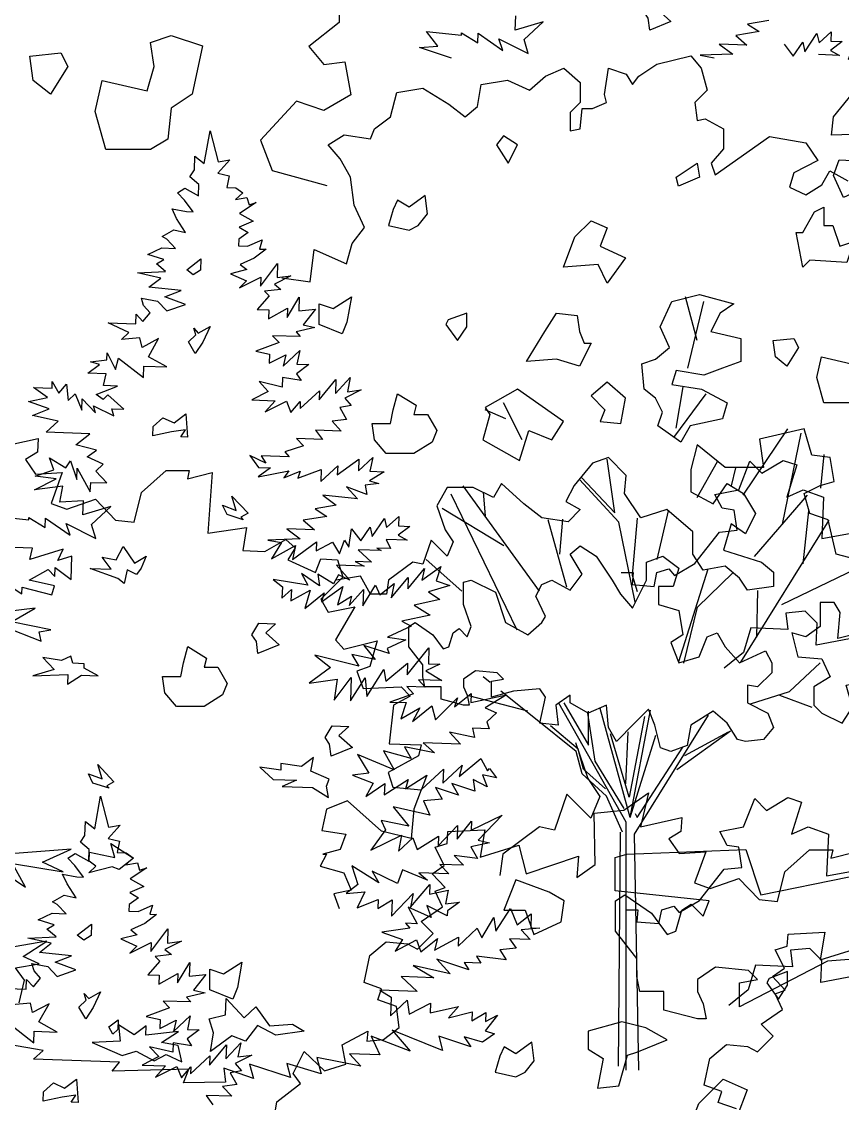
# Model space of a CAD drawing. Header units: inches. Extents: x -11 to 128, y 7 to 56.
# Drawn here: x 27.534 to 27.956, y 22.697 to 23.254 of the extents above; entities that cross this region are included whole.
import ezdxf

# ---------------------------------------------------------------- set-up
doc = ezdxf.new("R2010")
doc.units = ezdxf.units.IN
doc.header["$MEASUREMENT"] = 0
doc.layers.add('CAY', color=94, linetype='Continuous')
doc.layers.add('CAY-3', color=61, linetype='Continuous')
picture_1 = doc.add_image_def('image1.jpg', size_in_pixel=(1680, 1093))

# ---------------------------------------------------------------- blocks, each defined once
blk = doc.blocks.new('A$C76451831')
at = {"layer": 'CAY'}
for p, q in [((4659.2, 1730), (4666, 1767.4)), ((4666, 1767.4), (4675.2, 1732.1)), ((4648.1, 1722.6), (4648.6, 1738.5)), ((4648.6, 1738.5), (4659.2, 1730)), ((4688.4, 1734.4), (4674.7, 1719)), ((4675.2, 1732.1), (4688.4, 1734.4)), ((4642.8, 1714.7), (4648.1, 1722.6)), ((4653, 1706.2), (4642.8, 1714.7)), ((4674.7, 1719), (4687.7, 1715.8)), ((4687.7, 1715.8), (4685, 1702.8)), ((4628.6, 1696.6), (4636.9, 1701.7)), ((4636.9, 1701.7), (4652.5, 1693)), ((4652.5, 1693), (4653, 1706.2)), ((4685, 1702.8), (4695.4, 1702.4)), ((4695.4, 1702.4), (4703.4, 1696.7)), ((4636.5, 1688.1), (4628.6, 1696.6)), ((4646.4, 1674.6), (4636.5, 1688.1)), ((4703.4, 1696.7), (4694.9, 1688.8)), ((4694.9, 1688.8), (4708.2, 1691.1)), ((4708.2, 1691.1), (4710.6, 1682.8)), ((4627.6, 1667.1), (4622.5, 1678.2)), ((4622.5, 1678.2), (4638.7, 1674.9)), ((4638.7, 1674.9), (4646.4, 1674.6)), ((4718.8, 1685.3), (4699.8, 1672.8)), ((4710.6, 1682.8), (4718.8, 1685.3)), ((4637.9, 1650.9), (4627.6, 1667.1)), ((4715.4, 1664.1), (4699.3, 1656.9)), ((4699.8, 1672.8), (4715.4, 1664.1)), ((4611, 1646.4), (4624.4, 1654.1)), ((4624.4, 1654.1), (4637.9, 1650.9)), ((4709.5, 1651.1), (4698.8, 1643.4)), ((4699.3, 1656.9), (4709.5, 1651.1)), ((4616.3, 1643.5), (4611, 1646.4)), ((4626.4, 1632.7), (4616.3, 1643.5)), ((4698.8, 1643.4), (4698.5, 1635.7)), ((4708.9, 1635.3), (4725.5, 1642.4)), ((4725.5, 1642.4), (4722.4, 1632.1)), ((4594.4, 1625.7), (4610.5, 1633.3)), ((4612.8, 1620.1), (4594.4, 1625.7)), ((4610.5, 1633.3), (4626.4, 1632.7)), ((4698.5, 1635.7), (4708.9, 1635.3)), ((4730.1, 1631.8), (4716.6, 1621.4)), ((4722.4, 1632.1), (4730.1, 1631.8)), ((4604.5, 1614.9), (4612.8, 1620.1)), ((4615, 1606.4), (4604.5, 1614.9)), ((4716.6, 1621.4), (4700.5, 1614.3)), ((4700.5, 1614.3), (4708, 1608.6)), ((4723.6, 1589.4), (4743.1, 1615.5)), ((4743.1, 1615.5), (4742.6, 1599.2)), ((4582.8, 1604.8), (4615, 1606.4)), ((4609.3, 1598.9), (4582.8, 1604.8)), ((4708, 1608.6), (4689.3, 1603.8)), ((4689.3, 1603.8), (4707.5, 1595.4)), ((4699.6, 1587.6), (4724, 1599.9)), ((4724, 1599.9), (4723.6, 1589.4)), ((4758.5, 1601.4), (4739.6, 1591.6)), ((4742.6, 1599.2), (4758.5, 1601.4)), ((4595.8, 1588.5), (4609.3, 1598.9)), ((4632.8, 1584.5), (4595.8, 1588.5)), ((4707.5, 1595.4), (4699.6, 1587.6)), ((4739.6, 1591.6), (4747.1, 1585.9)), ((4587.2, 1575.6), (4605.7, 1572.3)), ((4589.7, 1567.4), (4587.2, 1575.6)), ((4614, 1577.4), (4632.8, 1584.5)), ((4637.7, 1568.4), (4614, 1577.4)), ((4733.7, 1578.2), (4720, 1562.8)), ((4747.1, 1585.9), (4728.4, 1583.8)), ((4728.4, 1583.8), (4733.7, 1578.2)), ((4754.1, 1553.5), (4768.1, 1577)), ((4768.1, 1577), (4767.5, 1561.2)), ((4597.1, 1559), (4589.7, 1567.4)), ((4605.7, 1572.3), (4616.2, 1561)), ((4616.2, 1561), (4637.7, 1568.4)), ((4720, 1562.8), (4733.1, 1562.4)), ((4732.8, 1552), (4754.5, 1564.3)), ((4733.1, 1562.4), (4732.8, 1552)), ((4754.5, 1564.3), (4754.1, 1553.5)), ((4767.5, 1561.2), (4786.6, 1563.2)), ((4786.6, 1563.2), (4772.4, 1545.1)), ((4580.8, 1546.4), (4581.1, 1557.2)), ((4581.1, 1557.2), (4589, 1548.8)), ((4589, 1548.8), (4597.1, 1559)), ((4549.1, 1547.5), (4580.8, 1546.4)), ((4785.9, 1541.9), (4764.4, 1537.2)), ((4772.4, 1545.1), (4785.9, 1541.9)), ((4585.6, 1530.3), (4564.3, 1528.4)), ((4588, 1519.4), (4585.6, 1530.3)), ((4606.9, 1529.6), (4588, 1519.4)), ((4595.3, 1508.7), (4606.9, 1529.6)), ((4769.2, 1531.6), (4737.5, 1532.7)), ((4737.5, 1532.7), (4745, 1524.8)), ((4764.4, 1537.2), (4769.2, 1531.6)), ((4745, 1524.8), (4718.3, 1514.8)), ((4718.3, 1514.8), (4734.1, 1511.6)), ((4749.5, 1497.9), (4768.7, 1515.8)), ((4768.7, 1515.8), (4765.4, 1500)), ((4560.8, 1507.2), (4589.5, 1484.9)), ((4616.2, 1497.1), (4595.3, 1508.7)), ((4734.1, 1511.6), (4733.7, 1501.1)), ((4733.7, 1501.1), (4752.6, 1510.9)), ((4752.6, 1510.9), (4749.5, 1497.9)), ((4589.5, 1484.9), (4589.9, 1498)), ((4589.9, 1498), (4616.2, 1497.1)), ((4779, 1499.6), (4765, 1489.2)), ((4765, 1489.2), (4770.2, 1481.3)), ((4765.4, 1500), (4779, 1499.6)), ((4722.1, 1480.2), (4732.6, 1469)), ((4748.6, 1473.9), (4722.1, 1480.2)), ((4749, 1484.7), (4748.6, 1473.9)), ((4770.2, 1481.3), (4749, 1484.7)), ((4790.7, 1459.3), (4810.1, 1482.6)), ((4809.5, 1466.3), (4826.5, 1484.8)), ((4810.1, 1482.6), (4809.5, 1466.3)), ((4826.5, 1484.8), (4823.2, 1468.6)), ((4732.6, 1469), (4713.7, 1459.2)), ((4769, 1449.1), (4791.1, 1469.7)), ((4791.1, 1469.7), (4790.7, 1459.3)), ((4839.1, 1470.7), (4820.2, 1461)), ((4823.2, 1468.6), (4839.1, 1470.7)), ((4713.7, 1459.2), (4740.4, 1458.3)), ((4740.4, 1458.3), (4729, 1445.5)), ((4729, 1445.5), (4753.5, 1457.8)), ((4753.5, 1457.8), (4758.5, 1444.5)), ((4758.5, 1444.5), (4769.3, 1457.3)), ((4769.3, 1457.3), (4769, 1449.1)), ((4827.6, 1452.5), (4814.4, 1450.3)), ((4820.2, 1461), (4827.6, 1452.5)), ((4814.4, 1450.3), (4822.1, 1436.9)), ((4822.1, 1436.9), (4805.7, 1434.7)), ((4805.7, 1434.7), (4816.2, 1423.5)), ((4786.8, 1424.5), (4794.5, 1413.8)), ((4816.2, 1423.5), (4786.8, 1424.5)), ((4318.3, 1371.1), (4318.3, 1336.3)), ((4520.1, 1327.3), (4520.7, 1343.6)), ((4318.3, 1336.3), (4283.5, 1308.6)), ((4552.2, 1337), (4520.1, 1327.3)), ((4530.1, 1316.5), (4552.2, 1337)), ((4810.5, 1338.4), (4786.3, 1334.3)), ((4786.3, 1334.3), (4799.6, 1325.7)), ((4431.5, 1309.1), (4418.5, 1325.8)), ((4418.5, 1325.8), (4458.3, 1321.7)), ((4458.3, 1321.7), (4458.4, 1324.4)), ((4458.4, 1324.4), (4477, 1312.9)), ((4477, 1312.9), (4477.4, 1323.8)), ((4477.4, 1323.8), (4505.7, 1304.2)), ((4501.2, 1317.5), (4535, 1300.5)), ((4505.7, 1304.2), (4501.2, 1317.5)), ((4535, 1300.5), (4530.1, 1316.5)), ((4799.6, 1325.7), (4772.7, 1321.2)), ((4772.7, 1321.2), (4785.5, 1310.3)), ((4851.8, 1302.5), (4865.7, 1323.4)), ((4865.7, 1323.4), (4868.1, 1312.9)), ((4868.1, 1312.9), (4882.1, 1325.5)), ((4882.1, 1325.5), (4881.7, 1314.6)), ((4881.7, 1314.6), (4894.8, 1314.2)), ((4283.5, 1308.6), (4300.6, 1287.9)), ((4410.2, 1307.5), (4431.5, 1309.1)), ((4446.9, 1295.4), (4410.2, 1307.5)), ((4753.8, 1311.4), (4769.3, 1300)), ((4785.5, 1310.3), (4753.8, 1311.4)), ((4828.1, 1311.5), (4838.5, 1297.6)), ((4838.5, 1297.6), (4849.5, 1313.5)), ((4849.5, 1313.5), (4851.8, 1302.5)), ((4894.8, 1314.2), (4881.4, 1304.2)), ((4881.4, 1304.2), (4891.6, 1298.4)), ((4300.6, 1287.9), (4324.7, 1290.9)), ((4324.7, 1290.9), (4331.8, 1253.1)), ((4682.3, 1288.4), (4721.2, 1297.8)), ((4721.2, 1297.8), (4733, 1283.7)), ((4769.3, 1300), (4732.1, 1298.6)), ((4732.1, 1298.6), (4747.8, 1295.7)), ((4891.6, 1298.4), (4867.6, 1299.3)), ((4554.9, 1274.6), (4575.8, 1283.7)), ((4575.8, 1283.7), (4594.3, 1267.5)), ((4622.2, 1253.8), (4626.9, 1283.7)), ((4626.9, 1283.7), (4647.3, 1277)), ((4661.5, 1274.6), (4682.3, 1288.4)), ((4733, 1283.7), (4740.1, 1258.5)), ((4476.7, 1240), (4481, 1265.2)), ((4481, 1265.2), (4511.3, 1269.9)), ((4511.3, 1269.9), (4536.5, 1258.5)), ((4536.5, 1258.5), (4554.9, 1274.6)), ((4594.3, 1267.5), (4594.3, 1244.3)), ((4647.3, 1277), (4654.4, 1265.2)), ((4654.4, 1265.2), (4661.5, 1274.6)), ((4331.8, 1253.1), (4300.6, 1235.4)), ((4377.3, 1228.2), (4384.3, 1256.1)), ((4384.3, 1256.1), (4414.2, 1260.8)), ((4414.2, 1260.8), (4444.1, 1242.4)), ((4624.5, 1244.3), (4622.2, 1253.8)), ((4740.1, 1258.5), (4725.9, 1244.3)), ((4269.3, 1246.1), (4228, 1201.2)), ((4300.6, 1235.4), (4269.3, 1246.1)), ((4444.1, 1242.4), (4462.6, 1228.2)), ((4462.6, 1228.2), (4476.7, 1240)), ((4594.3, 1244.3), (4582.9, 1232.9)), ((4608.4, 1237.6), (4624.5, 1244.3)), ((4725.9, 1244.3), (4728.3, 1223.9)), ((4358.8, 1214.4), (4377.3, 1228.2)), ((4582.9, 1232.9), (4582.9, 1212.1)), ((4594.3, 1214.4), (4596.6, 1237.6)), ((4596.6, 1237.6), (4608.4, 1237.6)), ((4728.3, 1223.9), (4737.7, 1225.8)), ((4737.7, 1225.8), (4758.6, 1214.4)), ((4305.7, 1196), (4324.2, 1207.4)), ((4324.2, 1207.4), (4354.1, 1203)), ((4354.1, 1203), (4358.8, 1214.4)), ((4582.9, 1212.1), (4594.3, 1214.4)), ((4749.1, 1161.4), (4811.2, 1205.4)), ((4758.6, 1214.4), (4758.6, 1191.2)), ((4811.2, 1205.4), (4852.9, 1198.3)), ((4228, 1201.2), (4241.6, 1166.4)), ((4319.5, 1179.8), (4305.7, 1196)), ((4758.6, 1191.2), (4744.4, 1175.1)), ((4852.9, 1198.3), (4866.7, 1177.9)), ((4331.3, 1159), (4319.5, 1179.8)), ((4866.7, 1177.9), (4839.1, 1163.7)), ((4241.6, 1166.4), (4304.1, 1149.3)), ((4744.4, 1175.1), (4749.1, 1161.4)), ((4871.4, 1149.9), (4880.4, 1166.1)), ((4880.4, 1166.1), (4901.2, 1154.7)), ((4335.6, 1126.7), (4331.3, 1159)), ((4839.1, 1163.7), (4834.4, 1147.6)), ((4834.4, 1147.6), (4852.9, 1138.5)), ((4852.9, 1138.5), (4871.4, 1149.9)), ((4347.4, 1101.2), (4335.6, 1126.7)), ((4333.2, 1082.7), (4347.4, 1101.2)), ((4326.6, 1059.5), (4333.2, 1082.7)), ((4284.9, 1039.1), (4289.6, 1076)), ((4289.6, 1076), (4326.6, 1059.5)), ((4252.7, 1043.4), (4284.9, 1039.1)), ((4728.3, 971.5), (4715.1, 1021.6)), ((4717.8, 939.8), (4736.3, 1016.3)), ((4704.6, 871.1), (4712.5, 918.7)), ((4701.9, 860.6), (4738.9, 910.7)), ((4527.8, 857.9), (4506.6, 900.2)), ((4509.3, 881.7), (4485.5, 892.2)), ((4781, 794.5), (4832.5, 870.4)), ((4850.9, 870.4), (4799.8, 858.6)), ((4860, 840.1), (4850.9, 870.4)), ((4799.8, 858.6), (4804.6, 826.3)), ((4826.2, 761), (4847.8, 865.6)), ((4728.3, 851.9), (4721.2, 824)), ((4760.5, 826.3), (4728.3, 851.9)), ((4608.4, 831), (4587.6, 805.5)), ((4626.9, 837.7), (4608.4, 831)), ((4634, 774), (4625.3, 835.7)), ((4647.3, 816.9), (4626.9, 837.7)), ((4728.6, 791.9), (4751.7, 832.8)), ((4880.8, 837.7), (4860, 840.1)), ((4870.1, 802.5), (4874.1, 840.9)), ((4885.5, 810.2), (4880.8, 837.7)), ((4721.2, 824), (4721.2, 798.4)), ((4804.6, 826.3), (4760.5, 826.3)), ((4768, 805.1), (4772.9, 825.9)), ((4504.2, 807.8), (4495.2, 791.7)), ((4529.8, 784.6), (4504.2, 807.8)), ((4638.7, 763.4), (4593.5, 812.2)), ((4595.8, 814.5), (4634, 774)), ((4645.4, 796.4), (4647.3, 816.9)), ((4746.8, 784.6), (4762.9, 807.8)), ((4762.9, 807.8), (4781.4, 796.4)), ((4869.4, 805.5), (4885.5, 810.2)), ((4442.1, 803.1), (4430.3, 782.3)), ((4472, 803.1), (4442.1, 803.1)), ((4522.3, 639.8), (4446.8, 795.6)), ((4547.7, 684.5), (4460.2, 805.1)), ((4495.2, 791.7), (4472, 803.1)), ((4485.8, 770.9), (4483.8, 797.9)), ((4587.6, 805.5), (4578.1, 787)), ((4663.8, 768.5), (4645.4, 796.4)), ((4721.2, 798.4), (4746.8, 784.6)), ((4781.4, 796.4), (4795.5, 773.2)), ((4794.3, 724.1), (4854.9, 794.5)), ((4850.9, 796.4), (4869.4, 805.5)), ((4857.6, 773.2), (4850.9, 796.4)), ((4430.3, 782.3), (4439.8, 754.7)), ((4550.6, 768.5), (4529.8, 784.6)), ((4578.1, 787), (4594.3, 777.9)), ((4507, 736.3), (4436.2, 779.1)), ((4594.3, 777.9), (4580.5, 763.8)), ((4693.7, 777.9), (4663.8, 768.5)), ((4682.7, 720.5), (4695.7, 776.4)), ((4723.6, 752.4), (4693.7, 777.9)), ((4795.5, 773.2), (4783.7, 750)), ((4850.1, 715.8), (4856.4, 776.4)), ((4878.5, 766.1), (4857.6, 773.2)), ((4580.5, 763.8), (4550.6, 768.5)), ((4579.1, 689), (4557.9, 766.3)), ((4571.1, 726.8), (4574.5, 766.9)), ((4657.5, 671.8), (4638.7, 763.4)), ((4659.9, 768.1), (4654, 702.8)), ((4767.6, 761.4), (4758.6, 731.5)), ((4783.7, 750), (4767.6, 761.4)), ((4778.7, 602.9), (4879.6, 765.8)), ((4887.9, 726.8), (4878.5, 766.1)), ((4439.8, 754.7), (4448.8, 741)), ((4723.6, 726.8), (4723.6, 752.4)), ((4423.7, 742.9), (4414.2, 715.4)), ((4430.3, 736.3), (4423.7, 742.9)), ((4442.1, 724.5), (4430.3, 736.3)), ((4448.8, 741), (4442.1, 724.5)), ((4758.6, 731.5), (4802.2, 717.8)), ((4458.8, 684.4), (4417.8, 720.8)), ((4735.4, 708.3), (4723.6, 726.8)), ((4922.5, 717.8), (4887.9, 726.8)), ((4402.8, 717.8), (4374.9, 696.9)), ((4414.2, 715.4), (4402.8, 717.8)), ((4707.6, 603.7), (4740.9, 709.9)), ((4760.5, 713.1), (4735.4, 708.3)), ((4777, 699.3), (4760.5, 713.1)), ((4802.2, 717.8), (4816, 706)), ((4825.4, 669), (4921.3, 715.4)), ((4342.7, 701.7), (4314.8, 696.9)), ((4354.1, 680.8), (4342.7, 701.7)), ((4374.9, 696.9), (4372.6, 680.8)), ((4654, 702.8), (4659.9, 684)), ((4728.7, 665.9), (4769.2, 705.2)), ((4786.1, 685.5), (4777, 699.3)), ((4816, 706), (4816, 689.9)), ((4816, 689.9), (4786.1, 685.5)), ((4796.7, 631.7), (4797.9, 685.1)), ((4372.6, 680.8), (4354.1, 680.8)), ((4713.4, 601.8), (4728.7, 665.9)), ((4834.4, 569.5), (4869.4, 602.2)), ((4491.5, 579.5), (4483.4, 586)), ((4534.5, 546.7), (4466.9, 564.4)), ((4541.2, 539.6), (4503.7, 569.7)), ((4789.6, 555.4), (4834.4, 569.5)), ((4823, 565.2), (4860, 551.4)), ((4647.3, 419.7), (4569.9, 556)), ((4575.8, 556.2), (4604.1, 507.8)), ((4604.1, 507.8), (4604.1, 546.7)), ((4651.6, 424.8), (4617.3, 549.9)), ((4651.6, 424.8), (4675, 548.1)), ((4589.9, 500.7), (4541.2, 539.6)), ((4602.9, 544.4), (4611.2, 489.7)), ((4668.2, 540.8), (4650.5, 448.4)), ((4656.8, 405.9), (4741.3, 542.4)), ((4592.3, 503.1), (4560.4, 530.2)), ((4650.5, 448.4), (4629.2, 520.8)), ((4646.9, 463.7), (4649.3, 523.1)), ((4705.1, 479.9), (4766.8, 524.3)), ((4714.5, 496), (4764.5, 523.1)), ((4651.6, 424.8), (4681.2, 519.2)), ((4596.6, 475.1), (4589.9, 500.7)), ((4598.2, 480.3), (4592.3, 503.1)), ((4659.9, 424.8), (4712.2, 505.4)), ((4611.2, 489.7), (4644.6, 435.4)), ((4624.5, 449.6), (4596.6, 475.1)), ((4623.3, 457.8), (4598.2, 480.3)), ((4643, 408.3), (4624.5, 449.6)), ((4657.5, 429.5), (4659.9, 424.8)), ((4647.3, 135.4), (4647.3, 419.7)), ((4638.3, 140.1), (4640.6, 408.3)), ((4661.5, 135.4), (4656.8, 405.9))]:
    blk.add_line(p, q, dxfattribs=at)
for points in [[(4547.2, 2167.1), (4594.6, 2177.6), (4593.6, 2161.8), (4579.9, 2153.4), (4591.5, 2136.5), (4622.1, 2138.6), (4609.4, 2102.8), (4627.3, 2096.4), (4660, 2108), (4683.2, 2083.8), (4704.3, 2081.7), (4712.8, 2115.4), (4741.2, 2140.7), (4767.6, 2140.7), (4765.5, 2131.2), (4794, 2138.6), (4788.7, 2069), (4833, 2075.3), (4828.8, 2049), (4854.1, 2047.9), (4878.3, 2061.6), (4888.9, 2052.1), (4880.5, 2038.4), (4912.1, 2023.7), (4918.4, 2039.5), (4937.4, 2038.4), (4943.7, 2018.4), (4918.4, 1993.1), (4926.9, 1978.3), (4957.4, 1984.6), (4935.3, 1946.7), (4944.8, 1936.1), (4982.8, 1945.6), (4974.3, 1916.1), (4959.6, 1910.8), (4966.9, 1890.8), (5010.2, 1892.9), (5020.7, 1882.3), (5001.7, 1871.8), (4996.5, 1827.5), (5033.4, 1826.4), (5030.2, 1813.8), (4995.4, 1794.8), (5000.7, 1777.9), (5033.4, 1774.7), (5024.9, 1752.6), (5021.8, 1718.9), (4988, 1727.3), (4949, 1762.1), (4924.8, 1752.6), (4919.5, 1728.3), (4946.9, 1724.1), (4940.6, 1706.2), (4920.5, 1700.9), (4924.8, 1700.9), (4917.4, 1687.2), (4944.8, 1679.8), (4953.2, 1659.8), (4933.2, 1655.6), (4939.5, 1638.7)], [(4953.2, 1099.5), (4933.2, 1105.8), (4937.4, 1134.3), (4930, 1151.2), (4896.3, 1135.4), (4884.7, 1160.7), (4891, 1178.6), (4914.2, 1177.5), (4908.9, 1188.1), (4918.4, 1208.1), (4882.5, 1207.1), (4884.7, 1228.2), (4910, 1258.8), (4924.7, 1263), (4939.5, 1284.1), (4905.7, 1282), (4902.6, 1296.7), (4901.5, 1293.6), (4937.4, 1331.5), (4910, 1349.5)], [(4863.6, 1391.6), (4867.8, 1417), (4895.2, 1438.1), (4886.8, 1449.7), (4899.4, 1475), (4922.6, 1452.8), (4946.9, 1460.2), (4942.7, 1482.3), (4972.2, 1498.2), (4971.1, 1486.6), (4990.1, 1488.7), (5008, 1502.4), (5004.9, 1526.6), (4983.8, 1534), (4988, 1546.7), (4968, 1554.1), (4974.3, 1584.7), (4993.3, 1600.5), (5017.5, 1598.4), (5029.1, 1592), (5047.1, 1610), (5033.4, 1623.7), (5057.6, 1640.6), (5049.2, 1658.5), (5060.8, 1662.7), (5046, 1678.5), (5059.7, 1688), (5049.2, 1709.1), (5062.9, 1713.3), (5063.9, 1727), (5106.1, 1729.1), (5100.9, 1697.5), (5145.2, 1711.2), (5153.6, 1678.5), (5213.7, 1698.6), (5211.6, 1674.3), (5232.7, 1689.1), (5231.6, 1748.1), (5265.4, 1751.3), (5293.9, 1771.3), (5284.4, 1732.3), (5331.8, 1742.9), (5330.8, 1727), (5317.1, 1718.6), (5328.7, 1701.7), (5359.3, 1703.8), (5346.6, 1668), (5364.5, 1661.6), (5397.2, 1673.2), (5420.4, 1649), (5441.5, 1646.9), (5450, 1680.6), (5478.4, 1705.9), (5504.8, 1705.9), (5502.7, 1696.5), (5531.2, 1703.8)], [(4680, 1494.9), (4675.3, 1503.2), (4686, 1511), (4685.6, 1500.1), (4680, 1494.9)], [(581.7, 1176.4), (560.6, 1183.8), (564.8, 1196.4), (544.7, 1203.8), (551.1, 1234.4), (570.1, 1250.2), (594.3, 1248.1), (605.9, 1241.8), (623.8, 1259.7), (610.1, 1273.4), (634.4, 1290.3), (625.9, 1308.2), (637.6, 1312.5), (622.8, 1328.3), (636.5, 1337.8), (625.9, 1358.9), (639.7, 1363.1), (640.7, 1376.8), (682.9, 1378.9), (677.6, 1347.3), (721.9, 1361)], [(3951.6, 212.6), (3957.9, 238.7), (3947.6, 252.6), (3974.4, 257.1), (3956.2, 265.5), (3983.5, 283.1), (3919.2, 272.2)], [(3925.3, 367.6), (3958.9, 345.2), (3944, 372.4), (4002.2, 362.7), (3978.5, 373.9), (4011.2, 388.7), (3941.7, 383.4)], [(3932.3, 644.8), (3976.9, 627), (3974.6, 637.9), (3987.8, 640.2), (3942.8, 649.4), (3970.1, 664.8), (3916.4, 658.5)], [(3928.7, 698), (3954.8, 681.2), (3955.1, 688.9), (3989.2, 680), (3992.3, 690.3), (3963.1, 696.8), (3984.8, 709.2), (3992.7, 701.2), (3993, 711.6), (4011.1, 697.8), (4012.1, 724.6), (3996, 719.7), (4001.9, 732.6), (3963.9, 720.8), (3967.1, 733.8), (3935.4, 734.9)], [(3923, 770.3), (3962.8, 766.2), (3962.9, 768.9), (3981.5, 757.4), (3981.9, 768.2), (4010.2, 748.6), (4005.7, 761.9), (4039.5, 744.9), (4034.6, 760.9), (4056.7, 781.5), (4024.6, 771.7), (4025.2, 788), (3998.4, 786.2), (4001.7, 804.7), (3969.4, 800.4), (3993.9, 813.1), (3970, 816.2), (3991.5, 823.6), (3986.5, 837), (4005.2, 825.9), (4010.4, 833.9), (4017.9, 812.3), (4018.3, 825.4), (4033.2, 798.2), (4033.6, 809), (4052.2, 808.4), (4039.5, 822), (4047.9, 829.8), (4029.6, 838.2), (4040.3, 846), (4016.5, 852.2), (4032.8, 864.8), (3982.6, 866.6), (3996.2, 879.2), (3966.9, 885.7), (3986.2, 893.2), (3962.5, 901.7), (3984, 906.4), (3968.1, 917.8), (3989.3, 917.1), (3989.6, 924.8), (3997.3, 911.4), (4005.8, 921.5), (4007.9, 902.9), (4015.9, 910.7), (4023.4, 891.9), (4023.8, 905), (4039.1, 888.6), (4036.7, 896.9), (4060.3, 885.2), (4057.8, 893.4), (4071.4, 892.9), (4053.4, 909.4), (4047.8, 904.2), (4039.8, 909.9), (4064.2, 919.5), (4048.4, 920), (4051.5, 933.5), (4030.3, 934.3), (4043.8, 944.2), (4033.4, 947.3), (4052.1, 949.4), (4052.4, 957.5), (4062.1, 938.6), (4065.3, 951.6), (4094, 929.3), (4094.4, 942.4), (4120.7, 941.5), (4099.8, 953.1), (4111.4, 974), (4092.5, 963.8), (4090.1, 974.8), (4068.8, 972.8), (4077.2, 980.7), (4053.6, 991.9), (4085.3, 990.8), (4085.6, 1001.7), (4093.5, 993.3), (4101.6, 1003.4), (4094.2, 1011.8), (4091.7, 1020.1), (4110.2, 1016.7), (4120.7, 1005.5), (4142.2, 1012.9), (4118.5, 1021.8), (4137.3, 1028.9), (4100.3, 1032.9), (4113.8, 1043.3), (4087.3, 1049.2), (4119.5, 1050.8), (4109, 1059.4), (4117.3, 1064.5), (4098.9, 1070.1), (4115, 1077.7), (4130.9, 1077.2), (4120.8, 1088), (4115.5, 1090.9), (4128.9, 1098.6), (4142.4, 1095.4), (4132.1, 1111.6), (4127, 1122.6), (4143.2, 1119.4), (4150.9, 1119.1), (4141, 1132.6), (4133.1, 1141), (4141.4, 1146.2), (4157, 1137.5), (4157.5, 1150.6), (4147.3, 1159.1), (4152.6, 1167.1), (4153.1, 1182.9), (4163.7, 1174.4), (4170.5, 1211.8), (4179.7, 1176.6), (4192.9, 1178.8), (4179.2, 1163.4), (4192.2, 1160.3), (4189.5, 1147.2), (4199.9, 1146.8), (4207.9, 1141.1), (4199.4, 1133.3), (4212.7, 1135.5), (4215.1, 1127.3), (4223.3, 1129.7), (4204.3, 1117.2), (4219.9, 1108.5), (4203.8, 1101.4), (4214, 1095.6), (4203.3, 1087.8), (4203, 1080.1), (4213.4, 1079.7), (4230, 1086.9), (4226.9, 1076.5), (4234.6, 1076.3), (4221.1, 1065.9), (4205, 1058.7), (4212.5, 1053), (4193.8, 1048.2), (4212, 1039.9), (4204.1, 1032), (4228.5, 1044.3), (4228.1, 1033.9), (4247.6, 1060), (4247.1, 1043.7), (4263, 1045.8), (4244.1, 1036.1), (4251.6, 1030.3), (4232.9, 1028.3), (4238.2, 1022.7), (4224.5, 1007.3), (4237.6, 1006.8), (4237.3, 996.4), (4259, 1008.8), (4258.6, 997.9), (4272.6, 1021.5), (4272, 1005.6), (4291.1, 1007.7), (4276.9, 989.6), (4290.4, 986.4), (4268.9, 981.7), (4273.7, 976.1), (4242, 977.2), (4249.5, 969.2), (4222.8, 959.3), (4238.6, 956), (4238.2, 945.6), (4257.1, 955.4), (4254, 942.3), (4273.2, 960.2), (4269.9, 944.5), (4283.5, 944), (4269.5, 933.6), (4274.7, 925.7), (4253.5, 929.2), (4253.1, 918.3), (4226.6, 924.7), (4237.1, 913.4), (4218.2, 903.7), (4244.9, 902.7), (4233.5, 890), (4258, 902.3), (4263, 889), (4273.8, 901.7), (4273.5, 893.6), (4295.6, 914.1), (4295.2, 903.7), (4314.6, 927.1), (4314, 910.8), (4331, 929.2), (4327.7, 913), (4343.6, 915.2), (4324.7, 905.4), (4332.1, 897), (4318.9, 894.7), (4326.6, 881.3), (4310.2, 879.2), (4320.7, 867.9), (4291.3, 868.9), (4299.1, 858.2), (4269.6, 859.3), (4277.5, 850.8), (4256, 843.9), (4261.2, 838.3), (4229.1, 839.4), (4234.2, 831), (4215.9, 839.8), (4225.9, 826.3), (4239.5, 825.9), (4225.5, 815.5), (4260.6, 822.4), (4254.9, 814.4), (4273.8, 821.9), (4270.8, 813.9), (4297.8, 823.8), (4297.4, 810.2), (4316.6, 828.2), (4316.2, 817.7), (4340.9, 835.5), (4340.4, 822.3), (4356.8, 837.6), (4353.5, 821.9), (4369.8, 821.3), (4353.1, 811), (4363.9, 807.9), (4348, 805.8), (4349.9, 795.3), (4326.6, 803.8), (4339.3, 790.2), (4299.5, 794.3), (4315, 782.9), (4290.8, 778.7), (4304.1, 770.1), (4277.2, 765.6), (4290, 754.7), (4258.3, 755.8), (4273.8, 744.4), (4236.6, 743), (4252.3, 740.2), (4240.8, 721.6), (4268.1, 736.9), (4264.8, 720.7), (4292.2, 741.1), (4291.9, 730.6), (4310.8, 740.4), (4318.5, 727), (4324.5, 742.7), (4329.2, 734.8), (4332.6, 756), (4343, 742), (4354, 757.9), (4356.3, 747), (4370.2, 767.8), (4372.6, 757.3), (4386.6, 770), (4386.2, 759.1), (4399.3, 758.6), (4385.9, 748.7), (4396.1, 742.9), (4372.1, 743.7), (4377.2, 733.1), (4361.3, 733.7), (4366.6, 730.8), (4339.9, 731.7), (4355.3, 717.6), (4336.8, 718.2), (4347, 712.9), (4315.3, 714), (4330.6, 697.1), (4317.6, 703), (4311.9, 692.8), (4293.7, 703.8), (4295.9, 690.6), (4275.1, 704.5), (4282.3, 691.1), (4242.7, 697.9), (4253.3, 689.4), (4252.8, 676.3), (4263.6, 686.3), (4263.1, 673.2), (4284.9, 685.6), (4279.1, 664.5), (4301.1, 682.3), (4298, 672), (4322.6, 689.7), (4316.4, 668.6), (4332.6, 678.5), (4329.6, 668.1), (4346.1, 686.1), (4345.4, 667.6), (4359.8, 691.1), (4364.9, 680), (4381.2, 693.1), (4377.9, 676.9), (4397.3, 700.2), (4396.8, 687.1), (4416.2, 710.4), (4413, 696.9), (4434.9, 712.5), (4429.3, 696.4), (4445, 690.8), (4420.7, 683.5), (4433.6, 674.9), (4404.3, 668.2), (4422.5, 656.7), (4390.1, 650.1), (4400.8, 644.3), (4373.6, 631.7), (4394.8, 628.7), (4373.2, 618.6), (4375.7, 613), (4346.5, 622.2), (4359.6, 605.9), (4333, 611.8), (4340.7, 598.4), (4290.4, 611), (4308.5, 596.8), (4283.9, 579.1), (4316.2, 583.4), (4312.6, 559.5), (4332.1, 585.5), (4331.2, 558.8), (4348, 585), (4349.9, 563.6), (4369.6, 594.7), (4371.9, 581.4), (4396.6, 601.9), (4396.1, 588.3), (4421.2, 619.6), (4420.6, 601), (4433.7, 600.6), (4417.6, 593), (4435.8, 581.9), (4409.1, 582.8), (4416.9, 574.4), (4395.7, 575.2), (4403.5, 566.7), (4376.5, 557.2), (4395, 556.6), (4388.9, 538.2), (4410.7, 550.6), (4402.4, 535), (4424.3, 552.8), (4428.8, 536.8), (4453.7, 562.3), (4450.6, 551.9), (4469.7, 567.1), (4469.3, 556.7), (4510, 565.7), (4485.4, 550.7), (4498.4, 544.8), (4487.6, 534.8), (4490, 526.5), (4471, 527.2), (4473.4, 516.7), (4444.6, 522.7), (4457.2, 509.1), (4414.7, 510.6), (4427.4, 499.2), (4393.2, 505.9), (4400.9, 492.5), (4369.1, 501.3), (4381.4, 479.5), (4339.5, 497.3), (4352.3, 475.6), (4333.6, 473.5), (4357.4, 464.5), (4348.7, 449), (4370.5, 464.1), (4370, 450.9), (4397.4, 468.6), (4394.3, 457.8), (4418.8, 473.3), (4412.8, 457.1), (4437.7, 480.3), (4437.1, 464.5), (4459.1, 485), (4455.9, 472), (4480.7, 492.4), (4488.3, 478.5), (4490.7, 481.2), (4498.5, 470.5), (4482.7, 473.7), (4487.7, 460), (4471.7, 468.7), (4473.9, 455), (4447.5, 464.1), (4455.2, 450.7), (4428.8, 459.3), (4436.5, 445.9), (4415.1, 443.9), (4422.2, 427.8), (4380, 437), (4398.2, 415), (4366.3, 421.6), (4371.3, 411), (4354.7, 387.5), (4389.7, 404.9), (4386.3, 386.4), (4402.7, 401.7), (4407.7, 388.4), (4432.3, 403.4), (4431.9, 392.6), (4454, 415.8), (4453.4, 400), (4470, 420.7), (4469.7, 410.3), (4505.2, 427.6), (4477.4, 399.1), (4490.4, 396), (4469, 391.3), (4476.7, 377.8), (4450.1, 381.5), (4460.6, 370.2), (4433.8, 371.2), (4443.9, 360.4), (4409.5, 361.6), (4419.6, 353.1), (4391, 365), (4385, 349.3), (4356.1, 363.5), (4363.8, 350.1), (4332.7, 369.7), (4339.7, 348.2), (4326.2, 337.8), (4347.6, 339.7), (4338.8, 321.5), (4363.1, 331), (4362.7, 320.6), (4379, 330.5), (4378.3, 311.9), (4403.2, 337.8), (4400, 322), (4422.2, 348), (4421.8, 337.1), (4443.2, 341.8), (4440, 326.1), (4456.3, 327.8), (4442.4, 317.8), (4442.2, 312.4), (4418.6, 324.1), (4423.6, 310.3), (4397.2, 322.1), (4407.5, 303.2), (4394.3, 303.7), (4399.1, 298), (4367.2, 293.7), (4391, 285.2), (4382.3, 271.9), (4406.8, 284.6), (4411.8, 270.9), (4430.9, 286.1), (4427.7, 273), (4455, 287.9), (4454.6, 277.5), (4476.6, 298.1), (4481.7, 287), (4495.6, 310.5), (4497.8, 294.6), (4514.6, 320.8), (4522.1, 301.9), (4538.4, 314.5), (4537.8, 298.6), (4548.2, 298.3), (4526.8, 296.3), (4537.3, 285.1), (4513.3, 285.9), (4521.1, 275.2), (4502.5, 273.1), (4509.8, 262), (4475.5, 265.9), (4480.6, 258), (4461.6, 258.7), (4466.8, 250.4), (4430.1, 262.5), (4445.3, 245.7), (4403.1, 255.3), (4426.6, 241.3), (4389.5, 242.6), (4407.5, 225.7), (4364.9, 227.2), (4377.8, 219), (4377, 197.7), (4396.2, 215.6), (4398.4, 199.7), (4422.9, 212), (4422.5, 201.1), (4454.9, 208.2), (4443.6, 195.4), (4470.5, 202.2), (4470.2, 191.8), (4486.4, 201.6), (4486, 191.2), (4499.9, 198.4), (4485.6, 180.3), (4496.4, 177.2), (4482.5, 167.3), (4461.4, 173.5), (4469.1, 162.3), (4432.4, 174.5), (4436.8, 158), (4379.2, 181.3), (4399.6, 157), (4354.9, 174.5), (4365, 152.8), (4330.2, 154), (4343.3, 140), (4292.9, 149.9), (4297.7, 131.1), (4258.2, 142.9), (4262.6, 126.9), (4215.6, 142.2), (4220, 125.7), (4186, 137.8), (4188.1, 121.8), (4140.1, 120.8), (4146.1, 136.4), (4058.1, 134.1), (4066.6, 144.6), (3967.9, 148.1), (3979.1, 158.1), (3899.4, 171.8)]]:
    blk.add_lwpolyline(points, dxfattribs=at)
for points in [[(4784.5, 1915.2), (4800.4, 1915.2), (4810.9, 1896.7), (4805.6, 1883.5), (4784.5, 1870.3), (4752.8, 1870.3), (4739.6, 1886.1), (4737, 1904.6), (4758.1, 1904.6), (4760.8, 1920.5), (4766, 1939), (4787.2, 1925.7)], [(4639.1, 1608.3), (4655.4, 1620.8), (4655, 1607.7), (4646.6, 1602.6)], [(4791, 1545.5), (4791, 1569.3), (4806.8, 1564), (4827.9, 1577.2), (4822.7, 1548.1), (4817.4, 1534.9)], [(5431.9, 1558.7), (5429.3, 1553.4), (5442.5, 1535), (5453, 1550.8), (5453, 1566.7)], [(4641.2, 1525.7), (4649.6, 1533.5), (4647.2, 1541.3), (4652.4, 1535.7), (4665.8, 1543.4), (4657.5, 1525.1), (4648.9, 1512.3)], [(5162.8, 1464.3), (5160.2, 1485.4), (5141.7, 1472.2), (5128.5, 1480.1), (5123.3, 1469.6), (5118, 1451.1), (5141.7, 1445.8), (5152.3, 1451.1)], [(4640.1, 1416.5), (4632.4, 1416.7), (4637.7, 1424.7), (4621.8, 1422.5), (4600.3, 1417.9), (4600.7, 1428.7), (4611.9, 1438.8), (4624.8, 1432.9), (4638.3, 1443.3)], [(5351.5, 1415.3), (5379.2, 1443), (5406.9, 1431.1), (5395, 1399.4), (5438.6, 1379.6), (5406.9, 1336.1), (5391, 1367.8), (5331.7, 1363.8)], [(4672.4, 1341), (4667.2, 1348.9), (4675.4, 1362.2), (4694.4, 1361.5), (4683.1, 1351), (4698.5, 1337.4), (4674.2, 1327.3)], [(4038.9, 1234.1), (4046.9, 1269.7), (4098.3, 1257.8), (4106.2, 1285.6), (4102.3, 1313.3), (4126, 1321.2), (4161.7, 1309.3), (4149.8, 1253.9), (4126, 1238), (4122.1, 1202.4), (4102.3, 1190.5), (4050.8, 1190.5)], [(3967.7, 1269.7), (3963.7, 1297.4), (3999.3, 1301.4), (4007.3, 1285.6), (3987.5, 1253.9)], [(4522.5, 1195.9), (4506.6, 1206.4), (4498.7, 1195.9), (4511.9, 1174.8)], [(4720.4, 1169.5), (4728.3, 1174.8), (4731, 1158.9), (4707.2, 1148.4), (4704.6, 1158.9)], [(4419.5, 1116.7), (4416.9, 1137.8), (4398.4, 1124.6), (4385.2, 1132.5), (4380, 1122), (4374.7, 1103.5), (4398.4, 1098.2), (4409, 1103.5)], [(4862.9, 1119.3), (4873.5, 1124.6), (4873.5, 1103.5), (4884.1, 1103.5), (4892, 1079.7), (4907.8, 1085), (4899.9, 1061.2), (4857.7, 1063.9), (4849.7, 1055.9), (4841.8, 1095.6), (4849.7, 1095.6)], [(4588.5, 1090.3), (4606.9, 1108.8), (4625.4, 1100.8), (4617.5, 1079.7), (4646.5, 1066.5), (4625.4, 1037.5), (4614.9, 1058.6), (4575.3, 1055.9)], [(4143.6, 1052.7), (4159.9, 1065.3), (4159.5, 1052.2), (4151.1, 1047)], [(4295.5, 989.9), (4295.5, 1013.7), (4311.3, 1008.4), (4332.5, 1021.6), (4327.2, 992.6), (4321.9, 979.4)], [(4709.9, 855.3), (4683.5, 873.8), (4688.8, 889.6), (4680.8, 905.5), (4667.6, 916), (4665, 945.1), (4680.8, 950.3), (4696.7, 963.5), (4686.1, 987.3), (4699.3, 1016.3), (4731, 1024.3), (4770.6, 1013.7), (4754.7, 1003.1), (4744.2, 982), (4778.5, 974.1), (4778.5, 947.7), (4757.4, 939.8), (4736.3, 931.9), (4704.6, 937.1), (4699.3, 921.3), (4733.6, 916), (4762.7, 900.2), (4757.4, 881.7), (4720.4, 873.8)], [(4443.3, 995.2), (4440.7, 989.9), (4453.9, 971.5), (4464.4, 987.3), (4464.4, 1003.1)], [(4554.1, 982), (4567.3, 1003.1), (4591.1, 1000.5), (4593.7, 982), (4599, 968.8), (4606.9, 968.8), (4593.7, 942.4), (4567.3, 950.3), (4533, 947.7)], [(4145.7, 970.1), (4154.1, 978), (4151.7, 985.8), (4156.9, 980.2), (4170.4, 987.9), (4162, 969.6), (4153.4, 956.7)], [(4865.6, 929.2), (4870.9, 953), (4905.2, 945.1), (4910.4, 963.5), (4907.8, 982), (4923.6, 987.3), (4947.4, 979.4), (4939.5, 942.4), (4923.6, 931.9), (4921, 908.1), (4907.8, 900.2), (4873.5, 900.2)], [(4818.1, 953), (4815.4, 971.5), (4839.2, 974.1), (4844.5, 963.5), (4831.3, 942.4)], [(4641.2, 876.4), (4646.5, 905.5), (4625.4, 923.9), (4606.9, 908.1), (4622.8, 892.2), (4617.5, 879)], [(4403.7, 887), (4419.5, 887), (4430.1, 868.5), (4424.8, 855.3), (4403.7, 842.1), (4372, 842.1), (4358.8, 857.9), (4356.2, 876.4), (4377.3, 876.4), (4380, 892.2), (4385.2, 910.7), (4406.4, 897.5)], [(4562.1, 857.9), (4575.3, 879), (4522.5, 916), (4485.5, 894.9), (4490.8, 887), (4482.9, 857.9), (4525.1, 834.2), (4535.7, 868.5)], [(4144.6, 860.9), (4136.9, 861.2), (4142.2, 869.2), (4126.3, 867), (4104.8, 862.3), (4105.2, 873.2), (4116.4, 883.2), (4129.3, 877.3), (4142.8, 887.7)], [(4208.2, 766.2), (4189.8, 772.3), (4184.7, 782.9), (4200.4, 776.9), (4195.5, 793.4), (4213.9, 773.7), (4205.6, 769)], [(4064.6, 698.7), (4032.9, 710.2), (4056.9, 709.4), (4046.9, 723.3), (4062.7, 720.1), (4070.9, 735.6), (4083.8, 716.6), (4097.3, 724.3), (4091.3, 710.9), (4086.1, 703.4), (4075.4, 708.7), (4072.1, 693)], [(4499.5, 590.8), (4474.4, 593.1), (4460.6, 583.7), (4460.6, 574.6), (4464.9, 565.2), (4467.3, 553.8), (4460.6, 553.8), (4435.1, 560.5), (4435.1, 574.6), (4416.6, 574.6), (4414.2, 586), (4414.2, 599.8), (4398.1, 620.6), (4398.1, 643.8), (4405.2, 648.6), (4425.6, 634.4), (4437.4, 618.3), (4444.1, 620.6), (4448.8, 636.8), (4455.9, 641.5), (4464.9, 632), (4469.6, 643.8), (4460.6, 669), (4460.6, 694.6), (4469.6, 696.9), (4497.6, 683.2), (4509, 648.6), (4534.5, 634.4), (4550.6, 648.6), (4554.9, 655.2), (4543.5, 678.5), (4550.6, 692.2), (4562, 696.9), (4582.9, 685.5), (4596.6, 704), (4582.9, 726.8), (4594.3, 736.3), (4612.7, 724.5), (4631.2, 696.9), (4640.6, 680.8), (4654.4, 664.7), (4670.5, 696.9), (4670.5, 717.8), (4689, 724.5), (4707.5, 710.7), (4700.8, 689.9), (4684.3, 689.9), (4684.3, 669), (4707.5, 662.3), (4712.2, 634.4), (4698.4, 625.4), (4707.5, 602.2), (4730.7, 609.2), (4740.1, 632), (4751.5, 636.8), (4760.5, 620.6), (4777, 602.2), (4806.9, 615.9), (4814, 602.2), (4814, 590.8), (4797.5, 574.6), (4786.1, 576.6), (4786.1, 556.2), (4809.3, 544.4), (4816, 528.2), (4804.6, 514.5), (4783.7, 512.1), (4774.7, 514.5), (4762.9, 533), (4746.8, 546.7), (4721.2, 530.6), (4716.9, 507.4), (4698.4, 500.7), (4686.6, 505), (4679.9, 530.6), (4672.9, 549.1), (4656.8, 533), (4635.9, 512.1), (4626.9, 528.2), (4624.5, 553.8), (4603.7, 544.4), (4582.9, 556.2), (4582.9, 565.2), (4566.7, 553.8), (4569.1, 530.6), (4548.3, 533), (4554.9, 562.8), (4548.3, 572.3), (4518, 569.9), (4492.8, 562.8), (4492.8, 581.3), (4506.6, 583.7)], [(4892.2, 660), (4885.5, 671.4), (4869.4, 671.4), (4869.4, 643.8), (4852.9, 632), (4836.8, 636.8), (4843.9, 609.2), (4871.4, 606.9), (4880.8, 586), (4862.3, 574.6), (4862.3, 553.8), (4871.4, 544.4), (4894.6, 533), (4906.4, 551.4), (4899.3, 576.6), (4931.5, 583.7), (4945.3, 597.4), (4922.5, 613.6), (4915.4, 636.8), (4889.8, 630.1)], [(4223.4, 626.6), (4218.2, 634.5), (4226.4, 647.8), (4245.4, 647.1), (4234.2, 636.7), (4249.6, 623), (4225.2, 612.9)], [(4013.2, 601.7), (4010.8, 609.9), (4000.2, 604.8), (3978.6, 608.3), (3991.7, 594.7), (3967.4, 587.4), (4007.3, 588.7), (4006.9, 577.9), (4023.2, 588.2), (4042.2, 587.5), (4026.2, 596.2), (4026.3, 601.2)], [(4307.3, 508.9), (4302.2, 516.8), (4310.3, 530.1), (4329.4, 529.4), (4318.1, 518.9), (4333.5, 505.2), (4309.1, 495.2)], [(4054.6, 458.4), (4036.2, 464.5), (4031.1, 475.1), (4046.8, 469.1), (4041.9, 485.6), (4060.3, 465.9), (4052, 461.2)], [(4303.8, 461), (4306.8, 469), (4285.8, 477.9), (4289, 493.7), (4275.1, 483.3), (4251.6, 486.8), (4251.4, 479.1), (4227.5, 482.7), (4242.8, 468.5), (4269.5, 467.6), (4253, 460.5), (4287.8, 459.2), (4306, 447.7)], [(4032, 374.8), (4032.4, 385.2), (4061.2, 379.2), (4056.8, 395.2), (4082.5, 378.5), (4066.1, 365.4), (4058.1, 368.4), (4031.6, 361.7), (4039.5, 369.1)], [(4174.2, 178.1), (4169.4, 194.1), (4188.1, 198.9), (4188.8, 217.4), (4209.3, 195.4), (4222.9, 208.1), (4238.4, 186.2), (4264.8, 188), (4278.1, 179.9), (4245.8, 175.6), (4224.8, 186.7), (4211.1, 168.6), (4195.4, 174.6), (4170.8, 156.9)], [(4138.2, 144.9), (4133.9, 163.6), (4114.9, 167), (4134.4, 179.5), (4096.7, 175.3), (4097, 186.2), (4083.5, 175.8), (4065.4, 187.3), (4067.4, 168.6), (4035.2, 167), (4069.6, 152.2), (4085.6, 157.1), (4106.5, 146), (4119.9, 153.2)]]:
    blk.add_lwpolyline(points, close=True, dxfattribs=at)
at = {"layer": 'CAY-3'}
for p, q in [((86.7, 510.8), (100.8, 469.5)), ((100.8, 469.5), (114.4, 448.9)), ((76.8, 451.7), (62.5, 410.5)), ((86.7, 441.8), (76.8, 451.7)), ((114.4, 448.9), (104.4, 424.1)), ((104.4, 424.1), (86.7, 441.8)), ((45.4, 414.1), (3.5, 382.8)), ((62.5, 410.5), (45.4, 414.1)), ((145.6, 382.8), (281.8, 388.3)), ((281.8, 388.3), (298.9, 336.4)), ((3.5, 382.8), (0, 358.6)), ((132.1, 379.3), (145.6, 382.8)), ((132.1, 340.9), (132.1, 379.3)), ((298.9, 336.4), (400.1, 357.1)), ((240, 329.4), (132.1, 340.9)), ((132.7, 329.4), (143.3, 336.4)), ((143.3, 336.4), (173.9, 315.2)), ((132.7, 294.5), (132.7, 329.4)), ((208.7, 318.7), (219.3, 325.8)), ((219.3, 325.8), (232.9, 311.7)), ((232.9, 311.7), (240, 329.4)), ((173.9, 315.2), (191.6, 291)), ((201.6, 294.5), (208.7, 318.7)), ((156.8, 263.3), (132.7, 294.5)), ((191.6, 291), (201.6, 294.5)), ((156.8, 242.6), (156.8, 263.3)), ((420.8, 263.9), (375.4, 260.4)), ((247, 253.3), (226.4, 239.1)), ((284.8, 249.7), (247, 253.3)), ((375.4, 260.4), (274.7, 207.8)), ((295.4, 239.1), (284.8, 249.7)), ((160.4, 225.5), (156.8, 242.6)), ((226.4, 239.1), (226.4, 225.5)), ((274.7, 235.6), (295.4, 239.1)), ((188.1, 225.5), (160.4, 225.5)), ((188.1, 204.3), (188.1, 225.5)), ((226.4, 225.5), (232.9, 211.4)), ((274.7, 207.8), (274.7, 235.6)), ((232.9, 211.4), (236.4, 194.3)), ((226.4, 194.3), (188.1, 204.3)), ((236.4, 194.3), (226.4, 194.3))]:
    blk.add_line(p, q, dxfattribs=at)
for points in [[(138.9, 705.6), (152.6, 705.6), (151.5, 691.9), (176.9, 689.8), (180, 705.6), (193.7, 709.9), (200.1, 702.5), (223.3, 716.2), (251.7, 752), (271.8, 754.2), (268.6, 777.4), (254.9, 779.5), (246.5, 795.3), (273.9, 800.6), (286.5, 833.3), (300.3, 819.5), (324.5, 834.3), (340.3, 829), (328.7, 792.1), (347.7, 800.6), (370.9, 792.1), (368.8, 744.7), (421.5, 754.2)], [(400.5, 629.7), (362.5, 622.3), (363.5, 647.6), (349.8, 661.3), (327.7, 659.2), (329.8, 640.3), (287.6, 642.4), (279.2, 613.9), (257, 596)], [(4646.7, 319.2), (4660.4, 319.2), (4659.4, 305.5), (4684.7, 303.3), (4687.9, 319.2), (4701.6, 323.4), (4707.9, 316), (4731.1, 329.7), (4759.6, 365.6), (4779.6, 367.7), (4776.4, 390.9), (4762.7, 393), (4754.3, 408.8), (4781.7, 414.1), (4794.4, 446.8), (4808.1, 433.1), (4832.3, 447.8), (4848.2, 442.6), (4836.6, 405.7), (4855.5, 414.1), (4878.8, 405.7), (4876.6, 358.2), (4929.4, 367.7)], [(4908.3, 243.2), (4870.3, 235.8), (4871.4, 261.2), (4857.7, 274.9), (4835.5, 272.8), (4837.6, 253.8), (4795.4, 255.9), (4787, 227.4), (4764.8, 209.5)]]:
    blk.add_lwpolyline(points, dxfattribs=at)
for points in [[(56.6, 339.4), (18.3, 353.5), (4.7, 318.7), (28.9, 318.7), (38.9, 291), (70.2, 305.2), (73.7, 329.4)], [(167.4, 183.7), (139.7, 190.7), (101.4, 180.1), (101.4, 159.5), (118.5, 148.9), (112, 114.6), (136.2, 117.6), (146.2, 152.4), (156.8, 155.9), (191.6, 170.1)]]:
    blk.add_lwpolyline(points, close=True, dxfattribs=at)

msp = doc.modelspace()

# ---------------------------------------------------------------- block references
at = {"layer": 'CAY', "xscale": 0.0004489089019145984, "yscale": 0.0004489089019145984, "zscale": 0.0004489089019145984}
for p in [(25.7583, 22.65341), (27.77946, 22.65341), (27.64007, 22.16613), (25.47952, 22.06171)]:
    msp.add_blockref('A$C76451831', p, dxfattribs=at)

# ---------------------------------------------------------------- pictures from other files: only their frames are drawn
image = msp.add_image(picture_1, insert=(12.49661, 7.37723), size_in_units=(74.4025, 48.40591))
image.dxf.flags = 6

doc.saveas('drawing.dxf')
